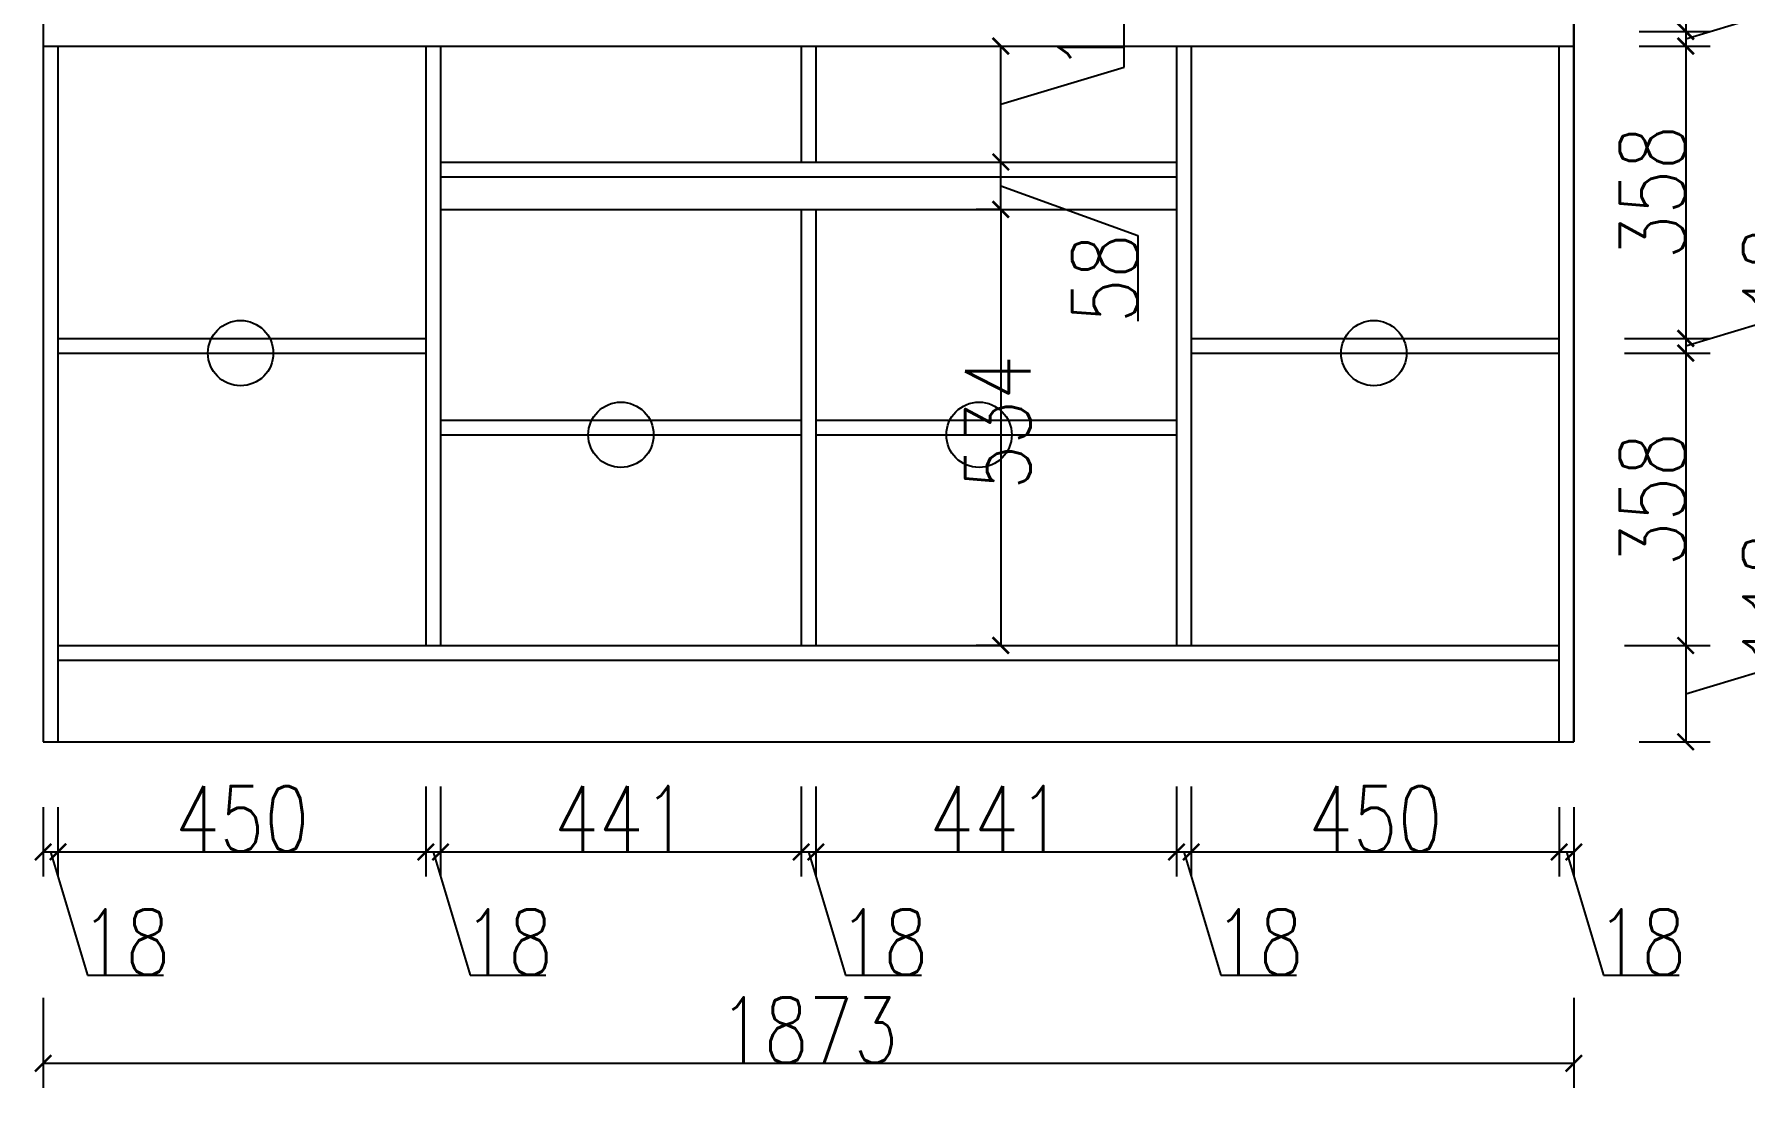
# Model space of a CAD drawing. Header units: millimetres. Extents: x 3255186 to 3429179, y -984851 to -941485.
# Drawn here: x 3261724 to 3263817, y -979651 to -978361 of the extents above; entities that cross this region are included whole.
import ezdxf

# ---------------------------------------------------------------- set-up
doc = ezdxf.new("R2010")
doc.units = ezdxf.units.MM
doc.header["$PDMODE"] = 35
doc.styles.add('DIM_FONT', font='SIMPLEX.shx', dxfattribs={"width": 0.8})
doc.dimstyles.new('ISO-25', dxfattribs={"dimtxt": 80, "dimasz": 20, "dimexe": 30, "dimexo": 80, "dimtad": 1, "dimdec": 0, "dimtxsty": 'DIM_FONT', "dimblk": 'ARCHTICK', "dimcen": 2.5, "dimadec": 0, "dimazin": 0, "dimtfac": 1, "dimtdec": 0, "dimtmove": 1, "dimatfit": 3, "dimfxl": 80, "dimfxlon": 1, "dimarcsym": 0})

# ---------------------------------------------------------------- blocks, each defined once
blk = doc.blocks.new('_ArchTick')
at = {"color": 0, "linetype": 'ByBlock', "const_width": 0.15}
blk.add_lwpolyline([(-0.5, -0.5), (0.5, 0.5)], dxfattribs=at)
blk = doc.blocks.new('*D750')
at = {"color": 0, "lineweight": -2, "ltscale": 5}
for p, q in [((3263670, -977957.7), (3263774.9, -977957.7)), ((3263744.9, -977957.7), (3263744.9, -978357.5)), ((3263688, -978357.5), (3263774.9, -978357.5))]:
    blk.add_line(p, q, dxfattribs=at)
at = {"layer": 'Defpoints', "color": 0, "ltscale": 5}
for p in [(3263590, -977957.7), (3263608, -978357.5), (3263744.9, -978357.5)]:
    blk.add_point(p, dxfattribs=at)
at = {"color": 0, "lineweight": -2, "ltscale": 5, "xscale": 20, "yscale": 20, "zscale": 20}
for p, rotation in [((3263744.9, -977957.7), 90), ((3263744.9, -978357.5), 270)]:
    blk.add_blockref('_ArchTick', p, dxfattribs=dict(at, rotation=rotation))
at = {"color": 0, "ltscale": 5, "insert": (3263704.2, -978157.6), "char_height": 80, "attachment_point": 5, "rotation": 90, "style": 'DIM_FONT'}
blk.add_mtext('400', dxfattribs=at)
blk = doc.blocks.new('*D754')
at = {"color": 0, "lineweight": -2, "ltscale": 5}
for p, q in [((3263895.8, -978321.2), (3263895.8, -978228.5)), ((3263744.9, -978366.5), (3263895.8, -978321.2)), ((3263688, -978357.5), (3263774.9, -978357.5)), ((3263744.9, -978357.5), (3263744.9, -978375.5)), ((3263688, -978375.5), (3263774.9, -978375.5))]:
    blk.add_line(p, q, dxfattribs=at)
at = {"layer": 'Defpoints', "color": 0, "ltscale": 5}
for p in [(3263608, -978357.5), (3263608, -978375.5), (3263744.9, -978375.5)]:
    blk.add_point(p, dxfattribs=at)
at = {"color": 0, "lineweight": -2, "ltscale": 5, "xscale": 20, "yscale": 20, "zscale": 20}
for p, rotation in [((3263744.9, -978357.5), 90), ((3263744.9, -978375.5), 270)]:
    blk.add_blockref('_ArchTick', p, dxfattribs=dict(at, rotation=rotation))
at = {"color": 0, "ltscale": 5, "insert": (3263855.2, -978274.9), "char_height": 80, "attachment_point": 5, "rotation": 90, "style": 'DIM_FONT'}
blk.add_mtext('18', dxfattribs=at)
blk = doc.blocks.new('*D755')
at = {"color": 0, "lineweight": -2, "ltscale": 5}
for p, q in [((3263688, -978375.5), (3263774.9, -978375.5)), ((3263744.9, -978375.5), (3263744.9, -978733.5)), ((3263670, -978733.5), (3263774.9, -978733.5))]:
    blk.add_line(p, q, dxfattribs=at)
at = {"layer": 'Defpoints', "color": 0, "ltscale": 5}
for p in [(3263608, -978375.5), (3263590, -978733.5), (3263744.9, -978733.5)]:
    blk.add_point(p, dxfattribs=at)
at = {"color": 0, "lineweight": -2, "ltscale": 5, "xscale": 20, "yscale": 20, "zscale": 20}
for p, rotation in [((3263744.9, -978375.5), 90), ((3263744.9, -978733.5), 270)]:
    blk.add_blockref('_ArchTick', p, dxfattribs=dict(at, rotation=rotation))
at = {"color": 0, "ltscale": 5, "insert": (3263704.2, -978554.5), "char_height": 80, "attachment_point": 5, "rotation": 90, "style": 'DIM_FONT'}
blk.add_mtext('358', dxfattribs=at)
blk = doc.blocks.new('*D756')
at = {"color": 0, "lineweight": -2, "ltscale": 5}
for p, q in [((3263895.8, -978697.2), (3263895.8, -978604.5)), ((3263744.9, -978742.5), (3263895.8, -978697.2)), ((3263670, -978733.5), (3263774.9, -978733.5)), ((3263744.9, -978733.5), (3263744.9, -978751.5)), ((3263670, -978751.5), (3263774.9, -978751.5))]:
    blk.add_line(p, q, dxfattribs=at)
at = {"layer": 'Defpoints', "color": 0, "ltscale": 5}
for p in [(3263590, -978733.5), (3263590, -978751.5), (3263744.9, -978751.5)]:
    blk.add_point(p, dxfattribs=at)
at = {"color": 0, "lineweight": -2, "ltscale": 5, "xscale": 20, "yscale": 20, "zscale": 20}
for p, rotation in [((3263744.9, -978733.5), 90), ((3263744.9, -978751.5), 270)]:
    blk.add_blockref('_ArchTick', p, dxfattribs=dict(at, rotation=rotation))
at = {"color": 0, "ltscale": 5, "insert": (3263855.2, -978650.9), "char_height": 80, "attachment_point": 5, "rotation": 90, "style": 'DIM_FONT'}
blk.add_mtext('18', dxfattribs=at)
blk = doc.blocks.new('*D757')
at = {"color": 0, "lineweight": -2, "ltscale": 5}
for p, q in [((3263670, -978751.5), (3263774.9, -978751.5)), ((3263744.9, -978751.5), (3263744.9, -979109.5)), ((3263670, -979109.5), (3263774.9, -979109.5))]:
    blk.add_line(p, q, dxfattribs=at)
at = {"layer": 'Defpoints', "color": 0, "ltscale": 5}
for p in [(3263590, -978751.5), (3263590, -979109.5), (3263744.9, -979109.5)]:
    blk.add_point(p, dxfattribs=at)
at = {"color": 0, "lineweight": -2, "ltscale": 5, "xscale": 20, "yscale": 20, "zscale": 20}
for p, rotation in [((3263744.9, -978751.5), 90), ((3263744.9, -979109.5), 270)]:
    blk.add_blockref('_ArchTick', p, dxfattribs=dict(at, rotation=rotation))
at = {"color": 0, "ltscale": 5, "insert": (3263704.2, -978930.5), "char_height": 80, "attachment_point": 5, "rotation": 90, "style": 'DIM_FONT'}
blk.add_mtext('358', dxfattribs=at)
blk = doc.blocks.new('*D758')
at = {"color": 0, "lineweight": -2, "ltscale": 5}
for p, q in [((3263895.8, -979123.2), (3263895.8, -978981.8)), ((3263670, -979109.5), (3263774.9, -979109.5)), ((3263744.9, -979109.5), (3263744.9, -979227.5)), ((3263744.9, -979168.5), (3263895.8, -979123.2)), ((3263688, -979227.5), (3263774.9, -979227.5))]:
    blk.add_line(p, q, dxfattribs=at)
at = {"layer": 'Defpoints', "color": 0, "ltscale": 5}
for p in [(3263590, -979109.5), (3263608, -979227.5), (3263744.9, -979227.5)]:
    blk.add_point(p, dxfattribs=at)
at = {"color": 0, "lineweight": -2, "ltscale": 5, "xscale": 20, "yscale": 20, "zscale": 20}
for p, rotation in [((3263744.9, -979109.5), 90), ((3263744.9, -979227.5), 270)]:
    blk.add_blockref('_ArchTick', p, dxfattribs=dict(at, rotation=rotation))
at = {"color": 0, "ltscale": 5, "insert": (3263855.2, -979052.5), "char_height": 80, "attachment_point": 5, "rotation": 90, "style": 'DIM_FONT'}
blk.add_mtext('118', dxfattribs=at)
blk = doc.blocks.new('*D759')
at = {"color": 0, "lineweight": -2, "ltscale": 5}
for p, q in [((3263947.4, -976851.5), (3264057.4, -976851.5)), ((3264027.4, -979227.5), (3264027.4, -976851.5)), ((3263947.4, -979227.5), (3264057.4, -979227.5))]:
    blk.add_line(p, q, dxfattribs=at)
at = {"layer": 'Defpoints', "color": 0, "ltscale": 5}
for p in [(3263608, -976851.5), (3264027.4, -976851.5), (3263608, -979227.5)]:
    blk.add_point(p, dxfattribs=at)
at = {"color": 0, "lineweight": -2, "ltscale": 5, "xscale": 20, "yscale": 20, "zscale": 20}
for p, rotation in [((3264027.4, -976851.5), 90), ((3264027.4, -979227.5), 270)]:
    blk.add_blockref('_ArchTick', p, dxfattribs=dict(at, rotation=rotation))
at = {"color": 0, "ltscale": 5, "insert": (3263986.8, -978039.5), "char_height": 80, "attachment_point": 5, "rotation": 90, "style": 'DIM_FONT'}
blk.add_mtext('2376', dxfattribs=at)
blk = doc.blocks.new('*D764')
at = {"color": 0, "lineweight": -2, "ltscale": 5}
for p, q in [((3261735, -979307.5), (3261735, -979392.3)), ((3261753, -979307.5), (3261753, -979392.3)), ((3261735, -979362.3), (3261753, -979362.3)), ((3261744, -979362.3), (3261789.3, -979513.2)), ((3261789.3, -979513.2), (3261882, -979513.2))]:
    blk.add_line(p, q, dxfattribs=at)
at = {"layer": 'Defpoints', "color": 0, "ltscale": 5}
for p in [(3261735, -979227.5), (3261753, -979227.5), (3261753, -979362.3)]:
    blk.add_point(p, dxfattribs=at)
at = {"color": 0, "lineweight": -2, "ltscale": 5, "xscale": 20, "yscale": 20, "zscale": 20, "rotation": 180}
blk.add_blockref('_ArchTick', (3261735, -979362.3), dxfattribs=at)
at = {"color": 0, "lineweight": -2, "ltscale": 5, "xscale": 20, "yscale": 20, "zscale": 20}
blk.add_blockref('_ArchTick', (3261753, -979362.3), dxfattribs=at)
at = {"color": 0, "ltscale": 5, "insert": (3261835.6, -979472.6), "char_height": 80, "attachment_point": 5, "style": 'DIM_FONT'}
blk.add_mtext('18', dxfattribs=at)
blk = doc.blocks.new('*D765')
at = {"color": 0, "lineweight": -2, "ltscale": 5}
for p, q in [((3262203.2, -979282.3), (3262203.2, -979392.3)), ((3261753, -979307.5), (3261753, -979392.3)), ((3261753, -979362.3), (3262203.2, -979362.3))]:
    blk.add_line(p, q, dxfattribs=at)
at = {"layer": 'Defpoints', "color": 0, "ltscale": 5}
for p in [(3262203.2, -979109.5), (3261753, -979227.5), (3262203.2, -979362.3)]:
    blk.add_point(p, dxfattribs=at)
at = {"color": 0, "lineweight": -2, "ltscale": 5, "xscale": 20, "yscale": 20, "zscale": 20, "rotation": 180}
blk.add_blockref('_ArchTick', (3261753, -979362.3), dxfattribs=at)
at = {"color": 0, "lineweight": -2, "ltscale": 5, "xscale": 20, "yscale": 20, "zscale": 20}
blk.add_blockref('_ArchTick', (3262203.2, -979362.3), dxfattribs=at)
at = {"color": 0, "ltscale": 5, "insert": (3261978.1, -979321.7), "char_height": 80, "attachment_point": 5, "style": 'DIM_FONT'}
blk.add_mtext('450', dxfattribs=at)
blk = doc.blocks.new('*D766')
at = {"color": 0, "lineweight": -2, "ltscale": 5}
for p, q in [((3262203.2, -979282.3), (3262203.2, -979392.3)), ((3262221.2, -979282.3), (3262221.2, -979392.3)), ((3262203.2, -979362.3), (3262221.2, -979362.3)), ((3262212.2, -979362.3), (3262257.5, -979513.2)), ((3262257.5, -979513.2), (3262350.2, -979513.2))]:
    blk.add_line(p, q, dxfattribs=at)
at = {"layer": 'Defpoints', "color": 0, "ltscale": 5}
for p in [(3262203.2, -979109.5), (3262221.2, -979109.5), (3262221.2, -979362.3)]:
    blk.add_point(p, dxfattribs=at)
at = {"color": 0, "lineweight": -2, "ltscale": 5, "xscale": 20, "yscale": 20, "zscale": 20, "rotation": 180}
blk.add_blockref('_ArchTick', (3262203.2, -979362.3), dxfattribs=at)
at = {"color": 0, "lineweight": -2, "ltscale": 5, "xscale": 20, "yscale": 20, "zscale": 20}
blk.add_blockref('_ArchTick', (3262221.2, -979362.3), dxfattribs=at)
at = {"color": 0, "ltscale": 5, "insert": (3262303.9, -979472.6), "char_height": 80, "attachment_point": 5, "style": 'DIM_FONT'}
blk.add_mtext('18', dxfattribs=at)
blk = doc.blocks.new('*D767')
at = {"color": 0, "lineweight": -2, "ltscale": 5}
for p, q in [((3262221.2, -979282.3), (3262221.2, -979392.3)), ((3262662.5, -979282.3), (3262662.5, -979392.3)), ((3262221.2, -979362.3), (3262662.5, -979362.3))]:
    blk.add_line(p, q, dxfattribs=at)
at = {"layer": 'Defpoints', "color": 0, "ltscale": 5}
for p in [(3262221.2, -979109.5), (3262662.5, -979109.5), (3262662.5, -979362.3)]:
    blk.add_point(p, dxfattribs=at)
at = {"color": 0, "lineweight": -2, "ltscale": 5, "xscale": 20, "yscale": 20, "zscale": 20, "rotation": 180}
blk.add_blockref('_ArchTick', (3262221.2, -979362.3), dxfattribs=at)
at = {"color": 0, "lineweight": -2, "ltscale": 5, "xscale": 20, "yscale": 20, "zscale": 20}
blk.add_blockref('_ArchTick', (3262662.5, -979362.3), dxfattribs=at)
at = {"color": 0, "ltscale": 5, "insert": (3262441.9, -979321.7), "char_height": 80, "attachment_point": 5, "style": 'DIM_FONT'}
blk.add_mtext('441', dxfattribs=at)
blk = doc.blocks.new('*D768')
at = {"color": 0, "lineweight": -2, "ltscale": 5}
for p, q in [((3262662.5, -979282.3), (3262662.5, -979392.3)), ((3262680.5, -979282.3), (3262680.5, -979392.3)), ((3262662.5, -979362.3), (3262680.5, -979362.3)), ((3262671.5, -979362.3), (3262716.8, -979513.2)), ((3262716.8, -979513.2), (3262809.5, -979513.2))]:
    blk.add_line(p, q, dxfattribs=at)
at = {"layer": 'Defpoints', "color": 0, "ltscale": 5}
for p in [(3262662.5, -979109.5), (3262680.5, -979109.5), (3262680.5, -979362.3)]:
    blk.add_point(p, dxfattribs=at)
at = {"color": 0, "lineweight": -2, "ltscale": 5, "xscale": 20, "yscale": 20, "zscale": 20, "rotation": 180}
blk.add_blockref('_ArchTick', (3262662.5, -979362.3), dxfattribs=at)
at = {"color": 0, "lineweight": -2, "ltscale": 5, "xscale": 20, "yscale": 20, "zscale": 20}
blk.add_blockref('_ArchTick', (3262680.5, -979362.3), dxfattribs=at)
at = {"color": 0, "ltscale": 5, "insert": (3262763.1, -979472.6), "char_height": 80, "attachment_point": 5, "style": 'DIM_FONT'}
blk.add_mtext('18', dxfattribs=at)
blk = doc.blocks.new('*D769')
at = {"color": 0, "lineweight": -2, "ltscale": 5}
for p, q in [((3262680.5, -979282.3), (3262680.5, -979392.3)), ((3263121.7, -979282.3), (3263121.7, -979392.3)), ((3262680.5, -979362.3), (3263121.7, -979362.3))]:
    blk.add_line(p, q, dxfattribs=at)
at = {"layer": 'Defpoints', "color": 0, "ltscale": 5}
for p in [(3262680.5, -979109.5), (3263121.7, -979109.5), (3263121.7, -979362.3)]:
    blk.add_point(p, dxfattribs=at)
at = {"color": 0, "lineweight": -2, "ltscale": 5, "xscale": 20, "yscale": 20, "zscale": 20, "rotation": 180}
blk.add_blockref('_ArchTick', (3262680.5, -979362.3), dxfattribs=at)
at = {"color": 0, "lineweight": -2, "ltscale": 5, "xscale": 20, "yscale": 20, "zscale": 20}
blk.add_blockref('_ArchTick', (3263121.7, -979362.3), dxfattribs=at)
at = {"color": 0, "ltscale": 5, "insert": (3262901.1, -979321.7), "char_height": 80, "attachment_point": 5, "style": 'DIM_FONT'}
blk.add_mtext('441', dxfattribs=at)
blk = doc.blocks.new('*D770')
at = {"color": 0, "lineweight": -2, "ltscale": 5}
for p, q in [((3263121.7, -979282.3), (3263121.7, -979392.3)), ((3263139.7, -979282.3), (3263139.7, -979392.3)), ((3263121.7, -979362.3), (3263139.7, -979362.3)), ((3263130.7, -979362.3), (3263176, -979513.2)), ((3263176, -979513.2), (3263268.7, -979513.2))]:
    blk.add_line(p, q, dxfattribs=at)
at = {"layer": 'Defpoints', "color": 0, "ltscale": 5}
for p in [(3263121.7, -979109.5), (3263139.7, -979109.5), (3263139.7, -979362.3)]:
    blk.add_point(p, dxfattribs=at)
at = {"color": 0, "lineweight": -2, "ltscale": 5, "xscale": 20, "yscale": 20, "zscale": 20, "rotation": 180}
blk.add_blockref('_ArchTick', (3263121.7, -979362.3), dxfattribs=at)
at = {"color": 0, "lineweight": -2, "ltscale": 5, "xscale": 20, "yscale": 20, "zscale": 20}
blk.add_blockref('_ArchTick', (3263139.7, -979362.3), dxfattribs=at)
at = {"color": 0, "ltscale": 5, "insert": (3263222.4, -979472.6), "char_height": 80, "attachment_point": 5, "style": 'DIM_FONT'}
blk.add_mtext('18', dxfattribs=at)
blk = doc.blocks.new('*D771')
at = {"color": 0, "lineweight": -2, "ltscale": 5}
for p, q in [((3263139.7, -979282.3), (3263139.7, -979392.3)), ((3263590, -979307.5), (3263590, -979392.3)), ((3263139.7, -979362.3), (3263590, -979362.3))]:
    blk.add_line(p, q, dxfattribs=at)
at = {"layer": 'Defpoints', "color": 0, "ltscale": 5}
for p in [(3263139.7, -979109.5), (3263590, -979227.5), (3263590, -979362.3)]:
    blk.add_point(p, dxfattribs=at)
at = {"color": 0, "lineweight": -2, "ltscale": 5, "xscale": 20, "yscale": 20, "zscale": 20, "rotation": 180}
blk.add_blockref('_ArchTick', (3263139.7, -979362.3), dxfattribs=at)
at = {"color": 0, "lineweight": -2, "ltscale": 5, "xscale": 20, "yscale": 20, "zscale": 20}
blk.add_blockref('_ArchTick', (3263590, -979362.3), dxfattribs=at)
at = {"color": 0, "ltscale": 5, "insert": (3263364.9, -979321.7), "char_height": 80, "attachment_point": 5, "style": 'DIM_FONT'}
blk.add_mtext('450', dxfattribs=at)
blk = doc.blocks.new('*D772')
at = {"color": 0, "lineweight": -2, "ltscale": 5}
for p, q in [((3263590, -979307.5), (3263590, -979392.3)), ((3263608, -979307.5), (3263608, -979392.3)), ((3263590, -979362.3), (3263608, -979362.3)), ((3263599, -979362.3), (3263644.3, -979513.2)), ((3263644.3, -979513.2), (3263737, -979513.2))]:
    blk.add_line(p, q, dxfattribs=at)
at = {"layer": 'Defpoints', "color": 0, "ltscale": 5}
for p in [(3263590, -979227.5), (3263608, -979227.5), (3263608, -979362.3)]:
    blk.add_point(p, dxfattribs=at)
at = {"color": 0, "lineweight": -2, "ltscale": 5, "xscale": 20, "yscale": 20, "zscale": 20, "rotation": 180}
blk.add_blockref('_ArchTick', (3263590, -979362.3), dxfattribs=at)
at = {"color": 0, "lineweight": -2, "ltscale": 5, "xscale": 20, "yscale": 20, "zscale": 20}
blk.add_blockref('_ArchTick', (3263608, -979362.3), dxfattribs=at)
at = {"color": 0, "ltscale": 5, "insert": (3263690.6, -979472.6), "char_height": 80, "attachment_point": 5, "style": 'DIM_FONT'}
blk.add_mtext('18', dxfattribs=at)
blk = doc.blocks.new('*D773')
at = {"color": 0, "lineweight": -2, "ltscale": 5}
for p, q in [((3261735, -979541.1), (3261735, -979651.1)), ((3263608, -979541.1), (3263608, -979651.1)), ((3261735, -979621.1), (3263608, -979621.1))]:
    blk.add_line(p, q, dxfattribs=at)
at = {"layer": 'Defpoints', "color": 0, "ltscale": 5}
for p in [(3261735, -979227.5), (3263608, -979227.5), (3263608, -979621.1)]:
    blk.add_point(p, dxfattribs=at)
at = {"color": 0, "lineweight": -2, "ltscale": 5, "xscale": 20, "yscale": 20, "zscale": 20, "rotation": 180}
blk.add_blockref('_ArchTick', (3261735, -979621.1), dxfattribs=at)
at = {"color": 0, "lineweight": -2, "ltscale": 5, "xscale": 20, "yscale": 20, "zscale": 20}
blk.add_blockref('_ArchTick', (3263608, -979621.1), dxfattribs=at)
at = {"color": 0, "ltscale": 5, "insert": (3262671.5, -979580.5), "char_height": 80, "attachment_point": 5, "style": 'DIM_FONT'}
blk.add_mtext('1873', dxfattribs=at)
blk = doc.blocks.new('*D774')
at = {"color": 0, "lineweight": -2, "ltscale": 5}
for p, q in [((3263057.7, -978401.2), (3263057.7, -978247.6)), ((3262906.7, -978375.5), (3262936.7, -978375.5)), ((3262906.7, -978517.5), (3262906.7, -978375.5)), ((3262906.7, -978446.5), (3263057.7, -978401.2)), ((3262906.7, -978517.5), (3262936.7, -978517.5))]:
    blk.add_line(p, q, dxfattribs=at)
at = {"layer": 'Defpoints', "color": 0, "ltscale": 5}
for p in [(3262889.9, -978375.5), (3262906.7, -978375.5), (3262889.9, -978517.5)]:
    blk.add_point(p, dxfattribs=at)
at = {"color": 0, "lineweight": -2, "ltscale": 5, "xscale": 20, "yscale": 20, "zscale": 20}
for p, rotation in [((3262906.7, -978375.5), 90), ((3262906.7, -978517.5), 270)]:
    blk.add_blockref('_ArchTick', p, dxfattribs=dict(at, rotation=rotation))
at = {"color": 0, "ltscale": 5, "insert": (3263017, -978324.4), "char_height": 80, "attachment_point": 5, "rotation": 90, "style": 'DIM_FONT'}
blk.add_mtext('142', dxfattribs=at)
blk = doc.blocks.new('*D775')
at = {"color": 0, "lineweight": -2, "ltscale": 5}
for p, q in [((3262906.7, -978575.5), (3262876.7, -978575.5)), ((3262906.7, -978575.5), (3262906.7, -979109.5)), ((3262906.7, -979109.5), (3262876.7, -979109.5))]:
    blk.add_line(p, q, dxfattribs=at)
at = {"layer": 'Defpoints', "color": 0, "ltscale": 5}
for p in [(3262976.3, -978575.5), (3262906.7, -979109.5), (3262982.4, -979109.5)]:
    blk.add_point(p, dxfattribs=at)
at = {"color": 0, "lineweight": -2, "ltscale": 5, "xscale": 20, "yscale": 20, "zscale": 20}
for p, rotation in [((3262906.7, -978575.5), 90), ((3262906.7, -979109.5), 270)]:
    blk.add_blockref('_ArchTick', p, dxfattribs=dict(at, rotation=rotation))
at = {"color": 0, "ltscale": 5, "insert": (3262903.2, -978836.5), "char_height": 80, "attachment_point": 5, "rotation": 90, "style": 'DIM_FONT'}
blk.add_mtext('534', dxfattribs=at)
blk = doc.blocks.new('*D961')
at = {"color": 0, "lineweight": -2, "ltscale": 5}
for p, q in [((3262906.7, -978517.5), (3262936.7, -978517.5)), ((3262906.7, -978575.5), (3262906.7, -978517.5)), ((3262906.7, -978546.5), (3263074.6, -978607.6)), ((3262906.7, -978575.5), (3262936.7, -978575.5)), ((3263074.6, -978607.6), (3263074.6, -978712.5))]:
    blk.add_line(p, q, dxfattribs=at)
at = {"layer": 'Defpoints', "color": 0, "ltscale": 5}
for p in [(3262830, -978517.5), (3262906.7, -978517.5), (3262830, -978575.5)]:
    blk.add_point(p, dxfattribs=at)
at = {"color": 0, "lineweight": -2, "ltscale": 5, "xscale": 20, "yscale": 20, "zscale": 20}
for p, rotation in [((3262906.7, -978517.5), 90), ((3262906.7, -978575.5), 270)]:
    blk.add_blockref('_ArchTick', p, dxfattribs=dict(at, rotation=rotation))
at = {"color": 0, "ltscale": 5, "insert": (3263034, -978660), "char_height": 80, "attachment_point": 5, "rotation": 90, "style": 'DIM_FONT'}
blk.add_mtext('58', dxfattribs=at)

msp = doc.modelspace()

# ---------------------------------------------------------------- linework, layer by layer
at = {"ltscale": 5}
for p, q in [((3261735, -976851.5), (3261735, -979227.5)), ((3263608, -976851.5), (3263608, -979227.5)), ((3263121.7, -978375.5), (3263121.7, -979109.5)), ((3263139.7, -978375.5), (3263139.7, -979109.5)), ((3261735, -979227.5), (3263608, -979227.5))]:
    msp.add_line(p, q, dxfattribs=at)
at = {"color": 0, "lineweight": -3, "ltscale": 5}
for p, q in [((3261735, -976851.5), (3261735, -979227.5)), ((3263608, -979227.5), (3263608, -976851.5)), ((3261735, -978375.5), (3263608, -978375.5)), ((3261753, -978375.5), (3261753, -979227.5)), ((3262203.2, -978375.5), (3262203.2, -979109.5)), ((3262221.2, -978375.5), (3262221.2, -979109.5)), ((3262662.5, -978375.5), (3262662.5, -978517.5)), ((3262680.5, -978375.5), (3262680.5, -978517.5)), ((3263590, -979227.5), (3263590, -978375.5)), ((3262221.2, -978517.5), (3263121.7, -978517.5)), ((3262221.2, -978535.5), (3263121.7, -978535.5)), ((3262221.2, -978575.5), (3263121.7, -978575.5)), ((3262662.5, -978575.5), (3262662.5, -979109.5)), ((3262680.5, -978575.5), (3262680.5, -979109.5)), ((3261753, -979109.5), (3263590, -979109.5)), ((3261753, -979127.5), (3263590, -979127.5)), ((3261735, -979227.5), (3263608, -979227.5))]:
    msp.add_line(p, q, dxfattribs=at)
for p, q in [((3261753, -978733.5), (3262203.2, -978733.5)), ((3263139.7, -978733.5), (3263590, -978733.5)), ((3261753, -978751.5), (3262203.2, -978751.5)), ((3263139.7, -978751.5), (3263590, -978751.5)), ((3262221.2, -978833.5), (3262662.5, -978833.5)), ((3262680.5, -978833.5), (3263121.7, -978833.5)), ((3262221.2, -978851.5), (3262662.5, -978851.5)), ((3262680.5, -978851.5), (3263121.7, -978851.5))]:
    msp.add_line(p, q)
at = {"ltscale": 5}
for centre in [(3261976.5, -978751.5), (3263363.2, -978751.5), (3262441.9, -978851.5), (3262880.1, -978851.5)]:
    msp.add_circle(centre, 40, dxfattribs=at)

# ---------------------------------------------------------------- dimensions: what is measured, and where the dimension line sits
for base, p1, p2, picture, middle in [((3264027.4, -976851.5), (3263608, -979227.5), (3263608, -976851.5), '*D759', (3263986.8, -978039.5)), ((3263744.9, -978357.5), (3263590, -977957.7), (3263608, -978357.5), '*D750', (3263704.2, -978157.6)), ((3263744.9, -978375.5), (3263608, -978357.5), (3263608, -978375.5), '*D754', (3263855.2, -978320.6)), ((3262906.7, -978375.5), (3262889.9, -978517.5), (3262889.9, -978375.5), '*D774', (3263017, -978400.6)), ((3263744.9, -978733.5), (3263608, -978375.5), (3263590, -978733.5), '*D755', (3263704.2, -978554.5)), ((3263744.9, -978751.5), (3263590, -978733.5), (3263590, -978751.5), '*D756', (3263855.2, -978696.6)), ((3263744.9, -979109.5), (3263590, -978751.5), (3263590, -979109.5), '*D757', (3263704.2, -978930.5)), ((3263744.9, -979227.5), (3263590, -979109.5), (3263608, -979227.5), '*D758', (3263855.2, -979122.6))]:
    dim = msp.add_linear_dim(base=base, p1=p1, p2=p2, angle=90, dimstyle='ISO-25', dxfattribs=at)
    dim.commit()
    dim.dimension.update_dxf_attribs({"geometry": picture, "text_midpoint": middle})
for base, p1, p2, picture, middle in [((3262906.7, -978517.5), (3262830, -978575.5), (3262830, -978517.5), '*D961', (3263074.6, -978608.2)), ((3262906.7, -979109.5), (3262976.3, -978575.5), (3262982.4, -979109.5), '*D775', (3262943.8, -978836.5))]:
    dim = msp.add_linear_dim(base=base, p1=p1, p2=p2, angle=90, dimstyle='ISO-25', dxfattribs=at)
    dim.commit()
    dim.dimension.update_dxf_attribs({"geometry": picture, "text_midpoint": middle, "dimtype": 160})
for base, p1, p2, picture, middle in [((3262203.2, -979362.3), (3261753, -979227.5), (3262203.2, -979109.5), '*D765', (3261978.1, -979321.7)), ((3262221.2, -979362.3), (3262203.2, -979109.5), (3262221.2, -979109.5), '*D766', (3262258.2, -979472.6)), ((3262662.5, -979362.3), (3262221.2, -979109.5), (3262662.5, -979109.5), '*D767', (3262441.9, -979321.7)), ((3262680.5, -979362.3), (3262662.5, -979109.5), (3262680.5, -979109.5), '*D768', (3262717.4, -979472.6)), ((3263121.7, -979362.3), (3262680.5, -979109.5), (3263121.7, -979109.5), '*D769', (3262901.1, -979321.7)), ((3263139.7, -979362.3), (3263121.7, -979109.5), (3263139.7, -979109.5), '*D770', (3263176.7, -979472.6)), ((3263590, -979362.3), (3263139.7, -979109.5), (3263590, -979227.5), '*D771', (3263364.9, -979321.7)), ((3261753, -979362.3), (3261735, -979227.5), (3261753, -979227.5), '*D764', (3261789.9, -979472.6)), ((3263608, -979621.1), (3261735, -979227.5), (3263608, -979227.5), '*D773', (3262671.5, -979580.5)), ((3263608, -979362.3), (3263590, -979227.5), (3263608, -979227.5), '*D772', (3263644.9, -979472.6))]:
    dim = msp.add_linear_dim(base=base, p1=p1, p2=p2, dimstyle='ISO-25', dxfattribs=at)
    dim.commit()
    dim.dimension.update_dxf_attribs({"geometry": picture, "text_midpoint": middle})

doc.saveas('drawing.dxf')
